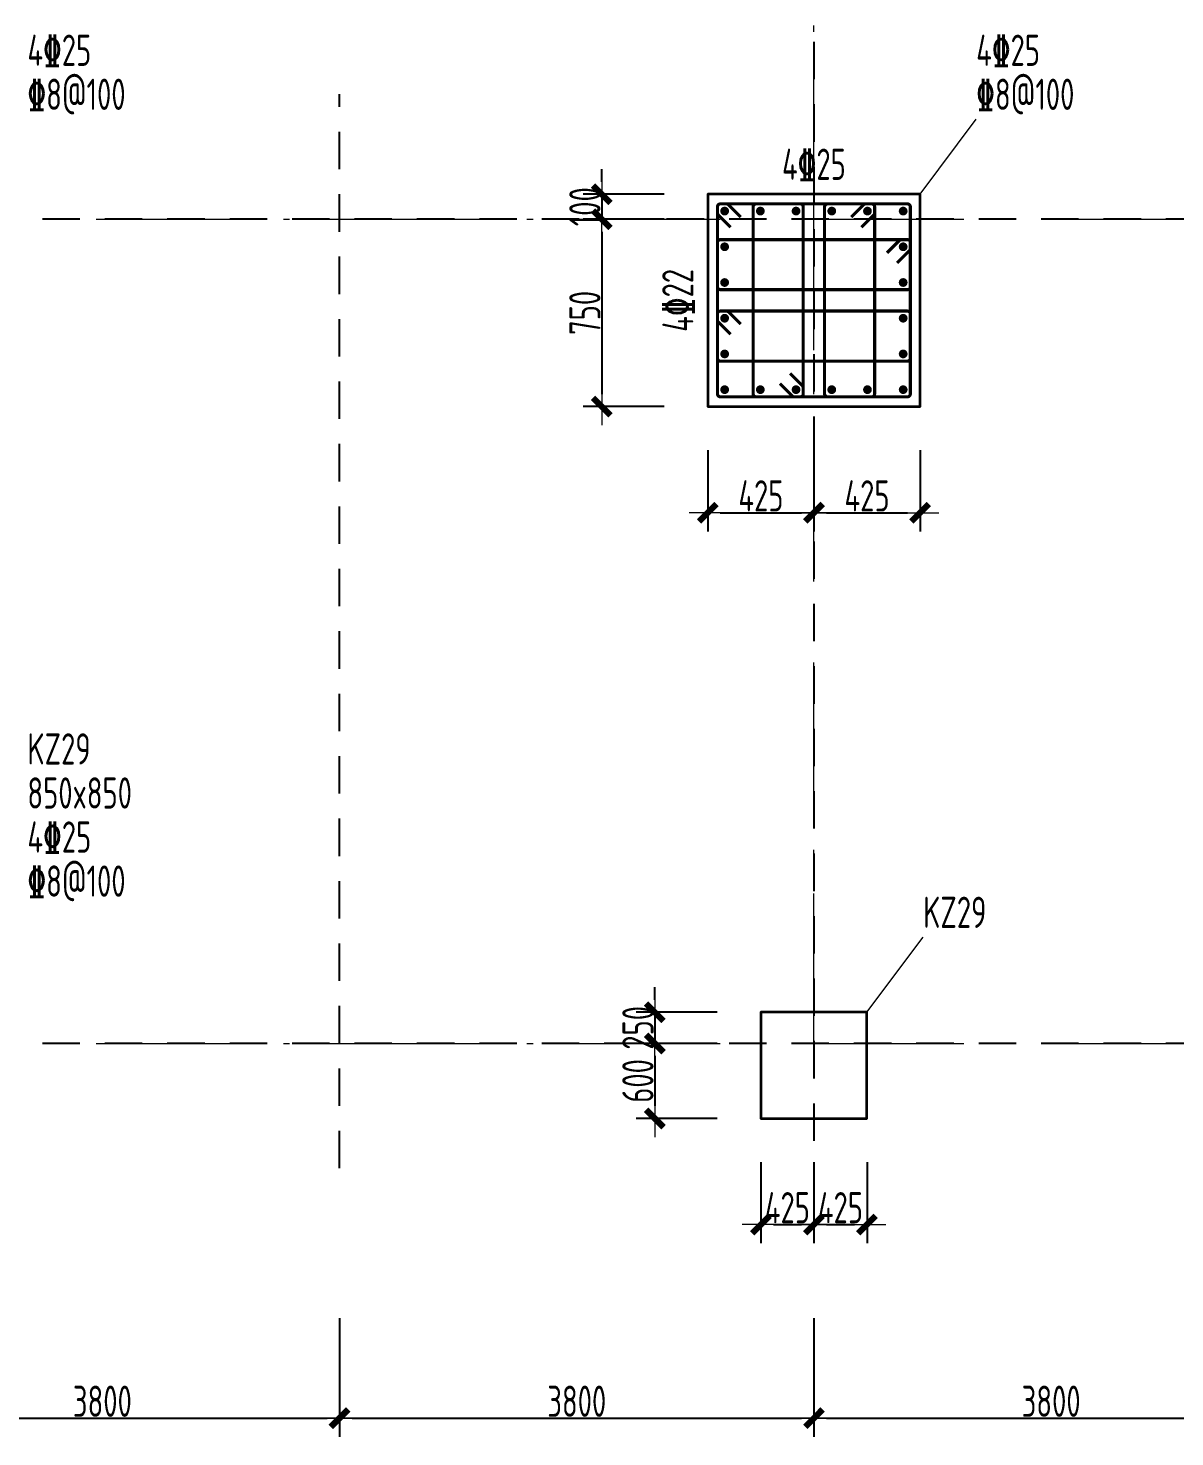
# Model space of a CAD drawing. Header units: millimetres. Extents: x 539196 to 807275, y 431843 to 1156631.
# Drawn here: x 628574 to 637759, y 701309 to 712589 of the extents above; entities that cross this region are included whole.
import ezdxf
from ezdxf.enums import TextEntityAlignment as Align

# ---------------------------------------------------------------- set-up
doc = ezdxf.new("R2010")
doc.units = ezdxf.units.MM
doc.header["$MEASUREMENT"] = 0
for name, pattern in [('DOTE', [2.42, 2, -0.2, 0.02, -0.2]), ('点划线', [1850, 1200, -300, 50, -300]), ('虚线', [500, 300, -200])]:
    doc.linetypes.add(name, pattern=pattern)
doc.layers.add('DOTE', color=1, linetype='DOTE')
for name, color, linetype, lineweight in [('柱原位标注', 7, 'Continuous', 18), ('柱尺寸标注', 3, 'Continuous', 18), ('柱标注引线', 2, 'Continuous', 18), ('柱箍筋', 1, 'Continuous', 25), ('柱纵筋', 1, 'Continuous', 70), ('柱集中标注', 2, 'Continuous', 18), ('砼柱', 2, 'Continuous', 35), ('网格', 9, '点划线', 18), ('轴线标注', 3, 'Continuous', 18)]:
    doc.layers.add(name, color=color, linetype=linetype, lineweight=lineweight)
doc.styles.add('样式 1_yjk_yjk', font='yjkeng.shx', dxfattribs={"width": 0.7, "bigfont": 'yjkchn.shx'})
doc.dimstyles.new('盈建科结构_yjk_yjk', dxfattribs={"dimscale": 100, "dimtxt": 2.5, "dimasz": 1, "dimexe": 1.5, "dimexo": 0.625, "dimgap": 0.1, "dimtad": 1, "dimdec": 0, "dimrnd": 1, "dimzin": 0, "dimdsep": 46, "dimtxsty": '样式 1_yjk_yjk', "dimblk": '_yjkbk', "dimblk1": 'ARCHTICK', "dimblk2": 'ARCHTICK', "dimcen": 0.09, "dimadec": 0, "dimazin": 0, "dimtfac": 1, "dimtdec": 4, "dimtix": 1, "dimtmove": 2, "dimatfit": 3, "dimfxl": 0, "dimtolj": 1, "dimtzin": 0, "dimarcsym": 0})

# ---------------------------------------------------------------- blocks, each defined once
blk = doc.blocks.new('_yjkbk')
blk.add_line((-1, 0), (1.5, 0))
blk.add_lwpolyline([(-0.7, -0.7, 0.5, 0.5, 0), (0.7, 0.7, 0.5, 0.5, 0)], format="xyseb")
blk = doc.blocks.new('*D2521')
at = {"layer": 'Defpoints', "color": 0}
for p in [(634018, 709559), (634868, 709559), (634868, 708709)]:
    blk.add_point(p, dxfattribs=at)
at = {"layer": '柱尺寸标注', "color": 0, "lineweight": -2}
for p, q in [((634018, 709209), (634018, 708559)), ((634868, 709209), (634868, 708559)), ((634118, 708709), (634768, 708709))]:
    blk.add_line(p, q, dxfattribs=at)
at = {"layer": '柱尺寸标注', "color": 0, "lineweight": -2, "xscale": 100, "yscale": 100, "zscale": 100, "rotation": 180}
blk.add_blockref('_yjkbk', (634018, 708709), dxfattribs=at)
at = {"layer": '柱尺寸标注', "color": 0, "lineweight": -2, "xscale": 100, "yscale": 100, "zscale": 100}
blk.add_blockref('_yjkbk', (634868, 708709), dxfattribs=at)
at = {"layer": '柱尺寸标注', "color": 0, "insert": (634443, 708844), "char_height": 250, "attachment_point": 5, "style": '样式 1_yjk_yjk'}
blk.add_mtext('\\A1;425', dxfattribs=at)
blk = doc.blocks.new('_ARCHTICK')
at = {"color": 0, "linetype": 'ByBlock', "const_width": 0.15}
blk.add_lwpolyline([(-0.5, -0.5), (0.5, 0.5)], dxfattribs=at)
blk = doc.blocks.new('*D2522')
at = {"layer": 'Defpoints', "color": 0}
for p in [(634868, 709559), (635718, 709559), (635718, 708709)]:
    blk.add_point(p, dxfattribs=at)
at = {"layer": '柱尺寸标注', "color": 0, "lineweight": -2}
for p, q in [((634868, 709209), (634868, 708559)), ((635718, 709209), (635718, 708559)), ((634968, 708709), (635618, 708709))]:
    blk.add_line(p, q, dxfattribs=at)
at = {"layer": '柱尺寸标注', "color": 0, "lineweight": -2, "xscale": 100, "yscale": 100, "zscale": 100, "rotation": 180}
blk.add_blockref('_yjkbk', (634868, 708709), dxfattribs=at)
at = {"layer": '柱尺寸标注', "color": 0, "lineweight": -2, "xscale": 100, "yscale": 100, "zscale": 100}
blk.add_blockref('_yjkbk', (635718, 708709), dxfattribs=at)
at = {"layer": '柱尺寸标注', "color": 0, "insert": (635293, 708844), "char_height": 250, "attachment_point": 5, "style": '样式 1_yjk_yjk'}
blk.add_mtext('\\A1;425', dxfattribs=at)
blk = doc.blocks.new('*D2523')
at = {"layer": 'Defpoints', "color": 0}
for p in [(634018, 711259), (633168, 711059), (634018, 711059)]:
    blk.add_point(p, dxfattribs=at)
at = {"layer": '柱尺寸标注', "color": 0, "lineweight": -2}
for p, q in [((633168, 711359), (633168, 711459)), ((633668, 711259), (633018, 711259)), ((633168, 711259), (633168, 711059)), ((633668, 711059), (633018, 711059)), ((633168, 710959), (633168, 710859))]:
    blk.add_line(p, q, dxfattribs=at)
at = {"layer": '柱尺寸标注', "color": 0, "lineweight": -2, "xscale": 100, "yscale": 100, "zscale": 100}
for p, rotation in [((633168, 711259), 270), ((633168, 711059), 90)]:
    blk.add_blockref('_yjkbk', p, dxfattribs=dict(at, rotation=rotation))
at = {"layer": '柱尺寸标注', "color": 0, "insert": (633033, 711159), "char_height": 250, "attachment_point": 5, "rotation": 90, "style": '样式 1_yjk_yjk'}
blk.add_mtext('\\A1;100', dxfattribs=at)
blk = doc.blocks.new('*D2524')
at = {"layer": 'Defpoints', "color": 0}
for p in [(634018, 711059), (633168, 709559), (634018, 709559)]:
    blk.add_point(p, dxfattribs=at)
at = {"layer": '柱尺寸标注', "color": 0, "lineweight": -2}
for p, q in [((633668, 711059), (633018, 711059)), ((633168, 710959), (633168, 709659)), ((633668, 709559), (633018, 709559))]:
    blk.add_line(p, q, dxfattribs=at)
at = {"layer": '柱尺寸标注', "color": 0, "lineweight": -2, "xscale": 100, "yscale": 100, "zscale": 100}
for p, rotation in [((633168, 711059), 90), ((633168, 709559), 270)]:
    blk.add_blockref('_yjkbk', p, dxfattribs=dict(at, rotation=rotation))
at = {"layer": '柱尺寸标注', "color": 0, "insert": (633033, 710309), "char_height": 250, "attachment_point": 5, "rotation": 90, "style": '样式 1_yjk_yjk'}
blk.add_mtext('\\A1;750', dxfattribs=at)
blk = doc.blocks.new('*D2525')
at = {"layer": 'Defpoints', "color": 0}
for p in [(634443, 703859), (634868, 703859), (634868, 703009)]:
    blk.add_point(p, dxfattribs=at)
at = {"layer": '柱尺寸标注', "color": 0, "lineweight": -2}
for p, q in [((634443, 703509), (634443, 702859)), ((634868, 703509), (634868, 702859)), ((634543, 703009), (634768, 703009))]:
    blk.add_line(p, q, dxfattribs=at)
at = {"layer": '柱尺寸标注', "color": 0, "lineweight": -2, "xscale": 100, "yscale": 100, "zscale": 100, "rotation": 180}
blk.add_blockref('_yjkbk', (634443, 703009), dxfattribs=at)
at = {"layer": '柱尺寸标注', "color": 0, "lineweight": -2, "xscale": 100, "yscale": 100, "zscale": 100}
blk.add_blockref('_yjkbk', (634868, 703009), dxfattribs=at)
at = {"layer": '柱尺寸标注', "color": 0, "insert": (634655, 703144), "char_height": 250, "attachment_point": 5, "style": '样式 1_yjk_yjk'}
blk.add_mtext('\\A1;425', dxfattribs=at)
blk = doc.blocks.new('*D2526')
at = {"layer": 'Defpoints', "color": 0}
for p in [(634868, 703859), (635293, 703859), (635293, 703009)]:
    blk.add_point(p, dxfattribs=at)
at = {"layer": '柱尺寸标注', "color": 0, "lineweight": -2}
for p, q in [((634868, 703509), (634868, 702859)), ((635293, 703509), (635293, 702859)), ((634968, 703009), (635193, 703009))]:
    blk.add_line(p, q, dxfattribs=at)
at = {"layer": '柱尺寸标注', "color": 0, "lineweight": -2, "xscale": 100, "yscale": 100, "zscale": 100, "rotation": 180}
blk.add_blockref('_yjkbk', (634868, 703009), dxfattribs=at)
at = {"layer": '柱尺寸标注', "color": 0, "lineweight": -2, "xscale": 100, "yscale": 100, "zscale": 100}
blk.add_blockref('_yjkbk', (635293, 703009), dxfattribs=at)
at = {"layer": '柱尺寸标注', "color": 0, "insert": (635080, 703144), "char_height": 250, "attachment_point": 5, "style": '样式 1_yjk_yjk'}
blk.add_mtext('\\A1;425', dxfattribs=at)
blk = doc.blocks.new('*D2527')
at = {"layer": 'Defpoints', "color": 0}
for p in [(634443, 704709), (633593, 704459), (634443, 704459)]:
    blk.add_point(p, dxfattribs=at)
at = {"layer": '柱尺寸标注', "color": 0, "lineweight": -2}
for p, q in [((633593, 704809), (633593, 704909)), ((634093, 704709), (633443, 704709)), ((633593, 704709), (633593, 704459)), ((634093, 704459), (633443, 704459)), ((633593, 704359), (633593, 704259))]:
    blk.add_line(p, q, dxfattribs=at)
at = {"layer": '柱尺寸标注', "color": 0, "lineweight": -2, "xscale": 100, "yscale": 100, "zscale": 100}
for p, rotation in [((633593, 704709), 270), ((633593, 704459), 90)]:
    blk.add_blockref('_yjkbk', p, dxfattribs=dict(at, rotation=rotation))
at = {"layer": '柱尺寸标注', "color": 0, "insert": (633458, 704584), "char_height": 250, "attachment_point": 5, "rotation": 90, "style": '样式 1_yjk_yjk'}
blk.add_mtext('\\A1;250', dxfattribs=at)
blk = doc.blocks.new('*D2528')
at = {"layer": 'Defpoints', "color": 0}
for p in [(634443, 704459), (633593, 703859), (634443, 703859)]:
    blk.add_point(p, dxfattribs=at)
at = {"layer": '柱尺寸标注', "color": 0, "lineweight": -2}
for p, q in [((634093, 704459), (633443, 704459)), ((633593, 704359), (633593, 703959)), ((634093, 703859), (633443, 703859))]:
    blk.add_line(p, q, dxfattribs=at)
at = {"layer": '柱尺寸标注', "color": 0, "lineweight": -2, "xscale": 100, "yscale": 100, "zscale": 100}
for p, rotation in [((633593, 704459), 90), ((633593, 703859), 270)]:
    blk.add_blockref('_yjkbk', p, dxfattribs=dict(at, rotation=rotation))
at = {"layer": '柱尺寸标注', "color": 0, "insert": (633458, 704159), "char_height": 250, "attachment_point": 5, "rotation": 90, "style": '样式 1_yjk_yjk'}
blk.add_mtext('\\A1;600', dxfattribs=at)
blk = doc.blocks.new('*D1022')
at = {"layer": 'Defpoints', "color": 0}
for p in [(627268, 704459), (631068, 704459), (631068, 701459)]:
    blk.add_point(p, dxfattribs=at)
at = {"layer": '轴线标注', "color": 0, "lineweight": -2}
for p, q in [((627268, 702259), (627268, 701309)), ((631068, 702259), (631068, 701309)), ((627368, 701459), (630968, 701459))]:
    blk.add_line(p, q, dxfattribs=at)
at = {"layer": '轴线标注', "color": 0, "lineweight": -2, "xscale": 100, "yscale": 100, "zscale": 100, "rotation": 180}
blk.add_blockref('_yjkbk', (627268, 701459), dxfattribs=at)
at = {"layer": '轴线标注', "color": 0, "lineweight": -2, "xscale": 100, "yscale": 100, "zscale": 100}
blk.add_blockref('_yjkbk', (631068, 701459), dxfattribs=at)
at = {"layer": '轴线标注', "color": 0, "insert": (629168, 701594), "char_height": 250, "attachment_point": 5, "style": '样式 1_yjk_yjk'}
blk.add_mtext('\\A1;3800', dxfattribs=at)
blk = doc.blocks.new('*D1024')
at = {"layer": 'Defpoints', "color": 0}
for p in [(631068, 704459), (634868, 704459), (634868, 701459)]:
    blk.add_point(p, dxfattribs=at)
at = {"layer": '轴线标注', "color": 0, "lineweight": -2}
for p, q in [((631068, 702259), (631068, 701309)), ((634868, 702259), (634868, 701309)), ((631168, 701459), (634768, 701459))]:
    blk.add_line(p, q, dxfattribs=at)
at = {"layer": '轴线标注', "color": 0, "lineweight": -2, "xscale": 100, "yscale": 100, "zscale": 100, "rotation": 180}
blk.add_blockref('_yjkbk', (631068, 701459), dxfattribs=at)
at = {"layer": '轴线标注', "color": 0, "lineweight": -2, "xscale": 100, "yscale": 100, "zscale": 100}
blk.add_blockref('_yjkbk', (634868, 701459), dxfattribs=at)
at = {"layer": '轴线标注', "color": 0, "insert": (632968, 701594), "char_height": 250, "attachment_point": 5, "style": '样式 1_yjk_yjk'}
blk.add_mtext('\\A1;3800', dxfattribs=at)
blk = doc.blocks.new('*D1026')
at = {"layer": 'Defpoints', "color": 0}
for p in [(634868, 704459), (638668, 704459), (638668, 701459)]:
    blk.add_point(p, dxfattribs=at)
at = {"layer": '轴线标注', "color": 0, "lineweight": -2}
for p, q in [((634868, 702259), (634868, 701309)), ((638668, 702259), (638668, 701309)), ((634968, 701459), (638568, 701459))]:
    blk.add_line(p, q, dxfattribs=at)
at = {"layer": '轴线标注', "color": 0, "lineweight": -2, "xscale": 100, "yscale": 100, "zscale": 100, "rotation": 180}
blk.add_blockref('_yjkbk', (634868, 701459), dxfattribs=at)
at = {"layer": '轴线标注', "color": 0, "lineweight": -2, "xscale": 100, "yscale": 100, "zscale": 100}
blk.add_blockref('_yjkbk', (638668, 701459), dxfattribs=at)
at = {"layer": '轴线标注', "color": 0, "insert": (636768, 701594), "char_height": 250, "attachment_point": 5, "style": '样式 1_yjk_yjk'}
blk.add_mtext('\\A1;3800', dxfattribs=at)
blk = doc.blocks.new('jzzw')
at = {"layer": 'DOTE', "color": 1, "linetype": '虚线'}
for p, q in [((936386, 890469), (936386, 834829)), ((932586, 834949), (932586, 843549)), ((952506, 842549), (911886, 842549)), ((952506, 842549), (911886, 842549)), ((952506, 835949), (912186, 835949)), ((952506, 835949), (912186, 835949)), ((952506, 835949), (912186, 835949)), ((952506, 835949), (912186, 835949))]:
    blk.add_line(p, q, dxfattribs=at)

msp = doc.modelspace()

# ---------------------------------------------------------------- linework, layer by layer
at = {"layer": '柱标注引线'}
for p, q in [((635717.6, 711259.2), (636167.6, 711859.2)), ((635292.6, 704709.2), (635742.6, 705309.2))]:
    msp.add_line(p, q, dxfattribs=at)
at = {"layer": '柱箍筋', "const_width": 25}
for points in [[(634281.6, 711076.5), (634183.4, 711174.8, 0.1989124), (634166.6, 711181.7), (634118.8, 711181.7, 0.4142136), (634095.1, 711158), (634095.1, 709660.5, 0.4142136), (634118.8, 709636.7), (635616.3, 709636.7, 0.4142136), (635640.1, 709660.5), (635640.1, 711158, 0.4142136), (635616.3, 711181.7), (634118.8, 711181.7, 0.4142136), (634095.1, 711158), (634095.1, 711110.2, 0.1989124), (634102, 711093.5), (634200.3, 710995.2)], [(634595.5, 709742), (634693.8, 709643.7, 0.1989124), (634710.6, 709636.7), (634758.3, 709636.7, 0.4142136), (634782.1, 709660.5), (634782.1, 711158, 0.4142136), (634758.3, 711181.7), (634404.8, 711181.7, 0.4142136), (634381.1, 711158), (634381.1, 709660.5, 0.4142136), (634404.8, 709636.7), (634758.3, 709636.7, 0.4142136), (634782.1, 709660.5), (634782.1, 709708.2, 0.1989124), (634775.1, 709725), (634676.9, 709823.3)], [(635167.5, 711076.5), (635265.8, 711174.8, -0.1989124), (635282.6, 711181.7), (635330.3, 711181.7, -0.4142136), (635354.1, 711158), (635354.1, 709660.5, -0.4142136), (635330.3, 709636.7), (634976.8, 709636.7, -0.4142136), (634953.1, 709660.5), (634953.1, 711158, -0.4142136), (634976.8, 711181.7), (635330.3, 711181.7, -0.4142136), (635354.1, 711158), (635354.1, 711110.2, -0.1989124), (635347.1, 711093.5), (635248.9, 710995.2)], [(635534.9, 710709.2), (635633.1, 710807.5, 0.1989124), (635640.1, 710824.2), (635640.1, 710872, 0.4142136), (635616.3, 710895.7), (634118.8, 710895.7, 0.4142136), (634095.1, 710872), (634095.1, 710518.5, 0.4142136), (634118.8, 710494.7), (635616.3, 710494.7, 0.4142136), (635640.1, 710518.5), (635640.1, 710872, 0.4142136), (635616.3, 710895.7), (635568.6, 710895.7, 0.1989124), (635551.8, 710888.8), (635453.5, 710790.5)], [(634200.3, 710137.2), (634102, 710235.5, -0.1989124), (634095.1, 710252.2), (634095.1, 710300, -0.4142136), (634118.8, 710323.7), (635616.3, 710323.7, -0.4142136), (635640.1, 710300), (635640.1, 709946.5, -0.4142136), (635616.3, 709922.7), (634118.8, 709922.7, -0.4142136), (634095.1, 709946.5), (634095.1, 710300, -0.4142136), (634118.8, 710323.7), (634166.6, 710323.7, -0.1989124), (634183.4, 710316.8), (634281.6, 710218.5)]]:
    msp.add_lwpolyline(points, format="xyb", dxfattribs=at)
at = {"layer": '柱纵筋', "const_width": 35}
for points in [[(634170.1, 711124.2, 1), (634135.1, 711124.2, 1)], [(634456.1, 711124.2, 1), (634421.1, 711124.2, 1)], [(634742.1, 711124.2, 1), (634707.1, 711124.2, 1)], [(635028.1, 711124.2, 1), (634993.1, 711124.2, 1)], [(635314.1, 711124.2, 1), (635279.1, 711124.2, 1)], [(635600.1, 711124.2, 1), (635565.1, 711124.2, 1)], [(634170.1, 710838.2, 1), (634135.1, 710838.2, 1)], [(635600.1, 710838.2, 1), (635565.1, 710838.2, 1)], [(634170.1, 710552.2, 1), (634135.1, 710552.2, 1)], [(635600.1, 710552.2, 1), (635565.1, 710552.2, 1)], [(634170.1, 710266.2, 1), (634135.1, 710266.2, 1)], [(635600.1, 710266.2, 1), (635565.1, 710266.2, 1)], [(634170.1, 709980.2, 1), (634135.1, 709980.2, 1)], [(635600.1, 709980.2, 1), (635565.1, 709980.2, 1)], [(634170.1, 709694.2, 1), (634135.1, 709694.2, 1)], [(634456.1, 709694.2, 1), (634421.1, 709694.2, 1)], [(634742.1, 709694.2, 1), (634707.1, 709694.2, 1)], [(635028.1, 709694.2, 1), (634993.1, 709694.2, 1)], [(635314.1, 709694.2, 1), (635279.1, 709694.2, 1)], [(635600.1, 709694.2, 1), (635565.1, 709694.2, 1)]]:
    msp.add_lwpolyline(points, format="xyb", close=True, dxfattribs=at)
at = {"layer": '砼柱'}
for points in [[(635717.6, 711259.2), (634017.6, 711259.2), (634017.6, 709559.2), (635717.6, 709559.2)], [(635292.6, 704709.2), (634442.6, 704709.2), (634442.6, 703859.2), (635292.6, 703859.2)]]:
    msp.add_lwpolyline(points, close=True, dxfattribs=at)
at = {"layer": '网格'}
for p, q in [((634867.6, 711059.2), (634867.6, 714059.2)), ((627267.6, 711059.2), (631067.6, 711059.2)), ((631067.6, 711059.2), (634867.6, 711059.2)), ((634867.6, 704459.2), (634867.6, 711059.2)), ((634867.6, 711059.2), (638667.6, 711059.2)), ((627267.6, 704459.2), (631067.6, 704459.2)), ((631067.6, 704459.2), (634867.6, 704459.2)), ((634867.6, 704459.2), (638667.6, 704459.2))]:
    msp.add_line(p, q, dxfattribs=at)

# ---------------------------------------------------------------- block references
msp.add_blockref('jzzw', (-301518.2, -131489.7))

# ---------------------------------------------------------------- texts
at = {"layer": '柱原位标注', "linetype": 'Continuous', "style": '样式 1_yjk_yjk', "width": 0.7}
msp.add_text('4\x8425', height=250, dxfattribs=at).set_placement((634867.6, 711299.2), align=Align.BOTTOM_CENTER)
msp.add_text('4\x8422', height=250, rotation=90, dxfattribs=at).set_placement((633977.6, 710409.2), align=Align.BOTTOM_CENTER)
at = {"layer": '柱集中标注', "linetype": 'Continuous', "style": '样式 1_yjk_yjk', "width": 0.7}
for s, p in [('4\x8425', (628567.6, 712212)), ('4\x8425', (636167.6, 712212)), ('\x848@100', (628567.6, 711859.2)), ('\x848@100', (636167.6, 711859.2)), ('KZ29', (628567.6, 706617.5)), ('850x850', (628567.6, 706264.7)), ('4\x8425', (628567.6, 705912)), ('\x848@100', (628567.6, 705559.2)), ('KZ29', (635742.6, 705309.2))]:
    msp.add_text(s, height=250, dxfattribs=at).set_placement(p, align=Align.BOTTOM_LEFT)

# ---------------------------------------------------------------- dimensions: what is measured, and where the dimension line sits
at = {"layer": '柱尺寸标注'}
for p1, p2, override, picture, middle in [((634017.6, 711259.2), (634017.6, 711059.2), {"dimscale": 100, "dimtxt": 2.5, "dimasz": 1, "dimexe": 1.5, "dimexo": 3.5, "dimgap": 0.1, "dimtad": 1, "dimlfac": 0.5, "dimrnd": 5, "dimdle": 0, "dimfxlon": 0}, '*D2523', (633032.6, 711159.2)), ((634017.6, 711059.2), (634017.6, 709559.2), {"dimscale": 100, "dimtxt": 2.5, "dimasz": 1, "dimexe": 1.5, "dimexo": 3.5, "dimgap": 0.1, "dimtad": 1, "dimlfac": 0.5, "dimrnd": 5, "dimdle": 0, "dimfxlon": 0}, '*D2524', (633032.6, 710309.2)), ((634017.6, 709559.2), (634867.6, 709559.2), {"dimscale": 100, "dimtxt": 2.5, "dimasz": 1, "dimexe": 1.5, "dimexo": 3.5, "dimgap": 0.1, "dimtad": 1, "dimlfac": 0.5, "dimrnd": 5, "dimdle": 0, "dimfxlon": 0}, '*D2521', (634442.6, 708844.2)), ((634867.6, 709559.2), (635717.6, 709559.2), {"dimscale": 100, "dimtxt": 2.5, "dimasz": 1, "dimexe": 1.5, "dimexo": 3.5, "dimgap": 0.1, "dimtad": 1, "dimlfac": 0.5, "dimrnd": 5, "dimdle": 0, "dimfxlon": 0}, '*D2522', (635292.6, 708844.2)), ((634442.6, 704709.2), (634442.6, 704459.2), {"dimscale": 100, "dimtxt": 2.5, "dimasz": 1, "dimexe": 1.5, "dimexo": 3.5, "dimgap": 0.1, "dimtad": 1, "dimlfac": 1, "dimrnd": 5, "dimdle": 0, "dimfxlon": 0}, '*D2527', (633457.6, 704584.2)), ((634442.6, 704459.2), (634442.6, 703859.2), {"dimscale": 100, "dimtxt": 2.5, "dimasz": 1, "dimexe": 1.5, "dimexo": 3.5, "dimgap": 0.1, "dimtad": 1, "dimlfac": 1, "dimrnd": 5, "dimdle": 0, "dimfxlon": 0}, '*D2528', (633457.6, 704159.2)), ((634442.6, 703859.2), (634867.6, 703859.2), {"dimscale": 100, "dimtxt": 2.5, "dimasz": 1, "dimexe": 1.5, "dimexo": 3.5, "dimgap": 0.1, "dimtad": 1, "dimlfac": 1, "dimrnd": 5, "dimdle": 0, "dimfxlon": 0}, '*D2525', (634655.1, 703144.2)), ((634867.6, 703859.2), (635292.6, 703859.2), {"dimscale": 100, "dimtxt": 2.5, "dimasz": 1, "dimexe": 1.5, "dimexo": 3.5, "dimgap": 0.1, "dimtad": 1, "dimlfac": 1, "dimrnd": 5, "dimdle": 0, "dimfxlon": 0}, '*D2526', (635080.1, 703144.2))]:
    dim = msp.add_aligned_dim(p1=p1, p2=p2, distance=-850, dimstyle='盈建科结构_yjk_yjk', override=override, dxfattribs=at)
    dim.commit()
    dim.dimension.update_dxf_attribs({"geometry": picture, "text_midpoint": middle})
at = {"layer": '轴线标注'}
for p1, p2, picture, middle in [((627267.6, 704459.2), (631067.6, 704459.2), '*D1022', (629167.6, 701594.2)), ((631067.6, 704459.2), (634867.6, 704459.2), '*D1024', (632967.6, 701594.2)), ((634867.6, 704459.2), (638667.6, 704459.2), '*D1026', (636767.6, 701594.2))]:
    dim = msp.add_aligned_dim(p1=p1, p2=p2, distance=-3000, dimstyle='盈建科结构_yjk_yjk', override={"dimscale": 100, "dimtxt": 2.5, "dimasz": 1, "dimexe": 1.5, "dimexo": 22, "dimgap": 0.1, "dimtad": 1, "dimlfac": 1, "dimrnd": 5, "dimdle": 0, "dimfxlon": 0}, dxfattribs=at)
    dim.commit()
    dim.dimension.update_dxf_attribs({"geometry": picture, "text_midpoint": middle})

doc.saveas('drawing.dxf')
